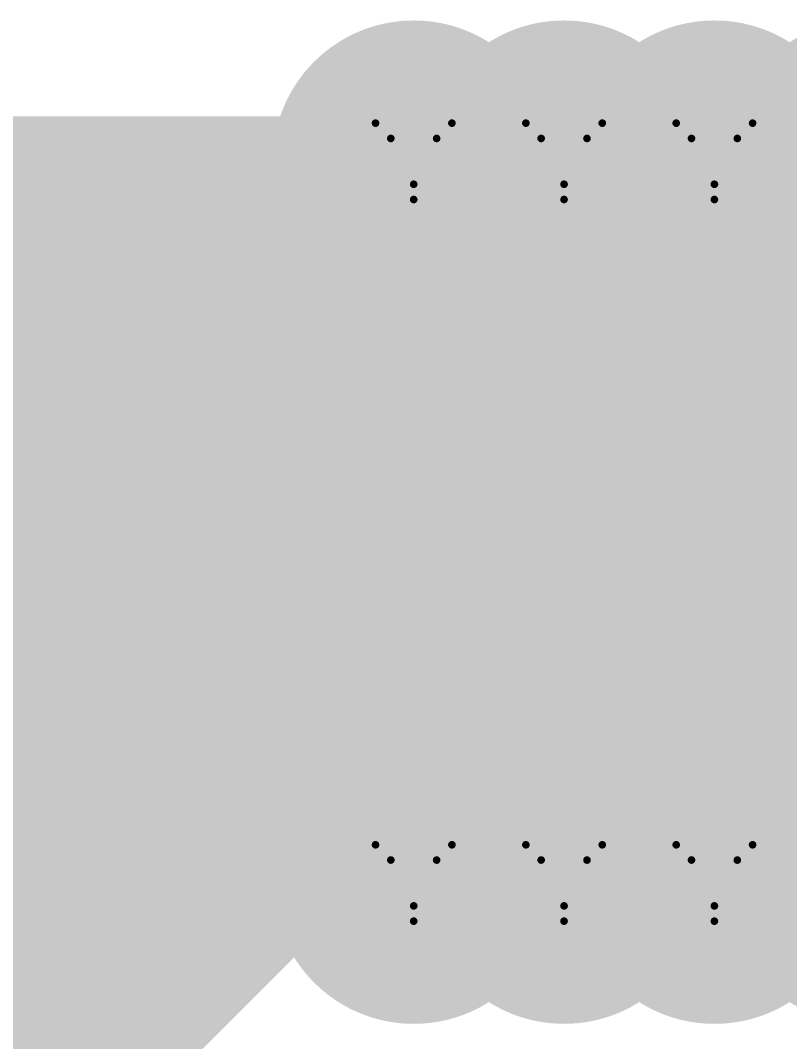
# Model space of a CAD drawing. Header units: inches. Extents: x -21 to 344, y -3 to 240.
# Drawn here: x 9.58 to 14.7, y 16.45 to 23.24 of the extents above; entities that cross this region are included whole.
import ezdxf

# ---------------------------------------------------------------- set-up
doc = ezdxf.new("R2010")
doc.units = ezdxf.units.IN
for name, color, linetype in [('Bottom Layer', 5, 'Continuous'), ('Drill Drawing', 1, 'Continuous'), ('Int1 -GND)', 76, 'Continuous'), ('Int2 -PWR)', 16, 'Continuous'), ('Top Component Center', 76, 'Continuous'), ('Top Designator', 56, 'Continuous'), ('Top Layer', 1, 'Continuous'), ('Via Holes', 16, 'Continuous')]:
    doc.layers.add(name, color=color, linetype=linetype)
doc.styles.add('Arial', font='', dxfattribs={"height": 0.2})
doc.styles.get('Arial').set_extended_font_data('Arial')

# ---------------------------------------------------------------- blocks, each defined once
blk = doc.blocks.new('ESP32_WROOM_32E_N4_10')
at = {"layer": 'Top Component Center'}
blk.add_lwpolyline([(1.455, 4.5, 0.3, 0.3, 0), (1.455, 0.5, 0.3, 0.3, 0)], format="xyseb", dxfattribs=at)
blk.add_lwpolyline([(1.38, 4.5, 0.15, 0.15, 1), (1.53, 4.5, 0.15, 0.15, 1)], format="xyseb", close=True, dxfattribs=at)
at = {"layer": 'Top Designator', "style": 'Arial'}
blk.add_text('U4', height=2, dxfattribs=at).set_placement((-2.09, 2.28))

msp = doc.modelspace()

# ---------------------------------------------------------------- hatches: boundary and pattern name
at = {"layer": 'Bottom Layer'}
h = msp.add_hatch(color=5, dxfattribs=at)
edge = h.paths.add_edge_path()
edge.add_arc((12.2, 22.3), 0.3, 0, 360)
h = msp.add_hatch(color=5, dxfattribs=at)
edge = h.paths.add_edge_path()
edge.add_arc((13.2, 22.3), 0.3, 0, 360)
h = msp.add_hatch(color=5, dxfattribs=at)
edge = h.paths.add_edge_path()
edge.add_arc((14.2, 22.3), 0.3, 0, 360)
h = msp.add_hatch(color=5, dxfattribs=at)
edge = h.paths.add_edge_path()
edge.add_arc((12.2, 17.5), 0.3, 0, 360)
h = msp.add_hatch(color=5, dxfattribs=at)
edge = h.paths.add_edge_path()
edge.add_arc((13.2, 17.5), 0.3, 0, 360)
h = msp.add_hatch(color=5, dxfattribs=at)
edge = h.paths.add_edge_path()
edge.add_arc((14.2, 17.5), 0.3, 0, 360)
at = {"layer": 'Int2 -PWR)'}
h = msp.add_hatch(color=7, dxfattribs=at)
edge = h.paths.add_edge_path()
edge.add_arc((12.2, 22.3), 0.937, 0, 360)
h = msp.add_hatch(color=7, dxfattribs=at)
edge = h.paths.add_edge_path()
edge.add_arc((13.2, 22.3), 0.937, 0, 360)
h = msp.add_hatch(color=7, dxfattribs=at)
edge = h.paths.add_edge_path()
edge.add_arc((14.2, 22.3), 0.937, 0, 360)
h = msp.add_hatch(color=7, dxfattribs=at)
edge = h.paths.add_edge_path()
edge.add_arc((15.2, 22.3), 0.937, 0, 360)
h = msp.add_hatch(color=7, dxfattribs=at)
edge = h.paths.add_edge_path()
edge.add_arc((12.2, 17.5), 0.937, 0, 360)
h = msp.add_hatch(color=7, dxfattribs=at)
edge = h.paths.add_edge_path()
edge.add_arc((13.2, 17.5), 0.937, 0, 360)
h = msp.add_hatch(color=7, dxfattribs=at)
edge = h.paths.add_edge_path()
edge.add_arc((14.2, 17.5), 0.937, 0, 360)
h = msp.add_hatch(color=7, dxfattribs=at)
edge = h.paths.add_edge_path()
edge.add_arc((15.2, 17.5), 0.937, 0, 360)
at = {"layer": 'Top Layer'}
msp.add_hatch(color=1, dxfattribs=at).paths.add_polyline_path([(6.9029, 3.6971), (7, 3.6), (7.7, 3.6), (7.8, 3.7), (7.8, 5.5), (8.2, 5.9), (10.2, 5.9), (10.4, 6.1), (10.4, 16), (11.6, 17.2), (19.5, 17.2), (20.1, 17.8), (20.1, 22.2), (19.7, 22.6), (8, 22.6), (6.8006, 21.4006)])
h = msp.add_hatch(color=1, dxfattribs=at)
edge = h.paths.add_edge_path()
edge.add_arc((12.2, 22.3), 0.3, 0, 360)
h = msp.add_hatch(color=1, dxfattribs=at)
edge = h.paths.add_edge_path()
edge.add_arc((13.2, 22.3), 0.3, 0, 360)
h = msp.add_hatch(color=1, dxfattribs=at)
edge = h.paths.add_edge_path()
edge.add_arc((14.2, 22.3), 0.3, 0, 360)
h = msp.add_hatch(color=1, dxfattribs=at)
edge = h.paths.add_edge_path()
edge.add_arc((12.2, 17.5), 0.3, 0, 360)
h = msp.add_hatch(color=1, dxfattribs=at)
edge = h.paths.add_edge_path()
edge.add_arc((13.2, 17.5), 0.3, 0, 360)
h = msp.add_hatch(color=1, dxfattribs=at)
edge = h.paths.add_edge_path()
edge.add_arc((14.2, 17.5), 0.3, 0, 360)
at = {"layer": 'Via Holes'}
h = msp.add_hatch(color=7, dxfattribs=at)
edge = h.paths.add_edge_path()
edge.add_arc((12.2, 22.3), 0.175, 0, 360)
h = msp.add_hatch(color=7, dxfattribs=at)
edge = h.paths.add_edge_path()
edge.add_arc((13.2, 22.3), 0.175, 0, 360)
h = msp.add_hatch(color=7, dxfattribs=at)
edge = h.paths.add_edge_path()
edge.add_arc((14.2, 22.3), 0.175, 0, 360)
h = msp.add_hatch(color=7, dxfattribs=at)
edge = h.paths.add_edge_path()
edge.add_arc((12.2, 17.5), 0.175, 0, 360)
h = msp.add_hatch(color=7, dxfattribs=at)
edge = h.paths.add_edge_path()
edge.add_arc((13.2, 17.5), 0.175, 0, 360)
h = msp.add_hatch(color=7, dxfattribs=at)
edge = h.paths.add_edge_path()
edge.add_arc((14.2, 17.5), 0.175, 0, 360)

# ---------------------------------------------------------------- linework, layer by layer
at = {"layer": 'Drill Drawing'}
for points in [[(11.946, 22.554, 0.0508, 0.0508, 0), (12.454, 22.554, 0.0508, 0.0508, 0)], [(11.946, 22.554, 0.0508, 0.0508, 0), (12.2, 22.046, 0.0508, 0.0508, 0)], [(12.2, 22.046, 0.0508, 0.0508, 0), (12.454, 22.554, 0.0508, 0.0508, 0)], [(12.946, 22.554, 0.0508, 0.0508, 0), (13.454, 22.554, 0.0508, 0.0508, 0)], [(12.946, 22.554, 0.0508, 0.0508, 0), (13.2, 22.046, 0.0508, 0.0508, 0)], [(13.2, 22.046, 0.0508, 0.0508, 0), (13.454, 22.554, 0.0508, 0.0508, 0)], [(13.946, 22.554, 0.0508, 0.0508, 0), (14.454, 22.554, 0.0508, 0.0508, 0)], [(13.946, 22.554, 0.0508, 0.0508, 0), (14.2, 22.046, 0.0508, 0.0508, 0)], [(14.2, 22.046, 0.0508, 0.0508, 0), (14.454, 22.554, 0.0508, 0.0508, 0)], [(12.0476, 22.4524, 0.0508, 0.0508, 0), (12.3524, 22.4524, 0.0508, 0.0508, 0)], [(12.0476, 22.4524, 0.0508, 0.0508, 0), (12.2, 22.1476, 0.0508, 0.0508, 0)], [(12.2, 22.1476, 0.0508, 0.0508, 0), (12.3524, 22.4524, 0.0508, 0.0508, 0)], [(13.0476, 22.4524, 0.0508, 0.0508, 0), (13.3524, 22.4524, 0.0508, 0.0508, 0)], [(13.0476, 22.4524, 0.0508, 0.0508, 0), (13.2, 22.1476, 0.0508, 0.0508, 0)], [(13.2, 22.1476, 0.0508, 0.0508, 0), (13.3524, 22.4524, 0.0508, 0.0508, 0)], [(14.0476, 22.4524, 0.0508, 0.0508, 0), (14.3524, 22.4524, 0.0508, 0.0508, 0)], [(14.0476, 22.4524, 0.0508, 0.0508, 0), (14.2, 22.1476, 0.0508, 0.0508, 0)], [(14.2, 22.1476, 0.0508, 0.0508, 0), (14.3524, 22.4524, 0.0508, 0.0508, 0)], [(11.946, 17.754, 0.0508, 0.0508, 0), (12.454, 17.754, 0.0508, 0.0508, 0)], [(11.946, 17.754, 0.0508, 0.0508, 0), (12.2, 17.246, 0.0508, 0.0508, 0)], [(12.2, 17.246, 0.0508, 0.0508, 0), (12.454, 17.754, 0.0508, 0.0508, 0)], [(12.946, 17.754, 0.0508, 0.0508, 0), (13.454, 17.754, 0.0508, 0.0508, 0)], [(12.946, 17.754, 0.0508, 0.0508, 0), (13.2, 17.246, 0.0508, 0.0508, 0)], [(13.2, 17.246, 0.0508, 0.0508, 0), (13.454, 17.754, 0.0508, 0.0508, 0)], [(13.946, 17.754, 0.0508, 0.0508, 0), (14.454, 17.754, 0.0508, 0.0508, 0)], [(13.946, 17.754, 0.0508, 0.0508, 0), (14.2, 17.246, 0.0508, 0.0508, 0)], [(14.2, 17.246, 0.0508, 0.0508, 0), (14.454, 17.754, 0.0508, 0.0508, 0)], [(12.0476, 17.6524, 0.0508, 0.0508, 0), (12.3524, 17.6524, 0.0508, 0.0508, 0)], [(12.0476, 17.6524, 0.0508, 0.0508, 0), (12.2, 17.3476, 0.0508, 0.0508, 0)], [(12.2, 17.3476, 0.0508, 0.0508, 0), (12.3524, 17.6524, 0.0508, 0.0508, 0)], [(13.0476, 17.6524, 0.0508, 0.0508, 0), (13.3524, 17.6524, 0.0508, 0.0508, 0)], [(13.0476, 17.6524, 0.0508, 0.0508, 0), (13.2, 17.3476, 0.0508, 0.0508, 0)], [(13.2, 17.3476, 0.0508, 0.0508, 0), (13.3524, 17.6524, 0.0508, 0.0508, 0)], [(14.0476, 17.6524, 0.0508, 0.0508, 0), (14.3524, 17.6524, 0.0508, 0.0508, 0)], [(14.0476, 17.6524, 0.0508, 0.0508, 0), (14.2, 17.3476, 0.0508, 0.0508, 0)], [(14.2, 17.3476, 0.0508, 0.0508, 0), (14.3524, 17.6524, 0.0508, 0.0508, 0)]]:
    msp.add_lwpolyline(points, format="xyseb", dxfattribs=at)
for points in [[(11.9333, 22.554, 0.0254, 0.0254, 1), (11.9587, 22.554, 0.0254, 0.0254, 1)], [(11.9333, 22.554, 0.0254, 0.0254, 1), (11.9587, 22.554, 0.0254, 0.0254, 1)], [(12.4413, 22.554, 0.0254, 0.0254, 1), (12.4667, 22.554, 0.0254, 0.0254, 1)], [(12.4413, 22.554, 0.0254, 0.0254, 1), (12.4667, 22.554, 0.0254, 0.0254, 1)], [(12.9333, 22.554, 0.0254, 0.0254, 1), (12.9587, 22.554, 0.0254, 0.0254, 1)], [(12.9333, 22.554, 0.0254, 0.0254, 1), (12.9587, 22.554, 0.0254, 0.0254, 1)], [(13.4413, 22.554, 0.0254, 0.0254, 1), (13.4667, 22.554, 0.0254, 0.0254, 1)], [(13.4413, 22.554, 0.0254, 0.0254, 1), (13.4667, 22.554, 0.0254, 0.0254, 1)], [(13.9333, 22.554, 0.0254, 0.0254, 1), (13.9587, 22.554, 0.0254, 0.0254, 1)], [(13.9333, 22.554, 0.0254, 0.0254, 1), (13.9587, 22.554, 0.0254, 0.0254, 1)], [(14.4413, 22.554, 0.0254, 0.0254, 1), (14.4667, 22.554, 0.0254, 0.0254, 1)], [(14.4413, 22.554, 0.0254, 0.0254, 1), (14.4667, 22.554, 0.0254, 0.0254, 1)], [(12.0349, 22.4524, 0.0254, 0.0254, 1), (12.0603, 22.4524, 0.0254, 0.0254, 1)], [(12.0349, 22.4524, 0.0254, 0.0254, 1), (12.0603, 22.4524, 0.0254, 0.0254, 1)], [(12.3397, 22.4524, 0.0254, 0.0254, 1), (12.3651, 22.4524, 0.0254, 0.0254, 1)], [(12.3397, 22.4524, 0.0254, 0.0254, 1), (12.3651, 22.4524, 0.0254, 0.0254, 1)], [(13.0349, 22.4524, 0.0254, 0.0254, 1), (13.0603, 22.4524, 0.0254, 0.0254, 1)], [(13.0349, 22.4524, 0.0254, 0.0254, 1), (13.0603, 22.4524, 0.0254, 0.0254, 1)], [(13.3397, 22.4524, 0.0254, 0.0254, 1), (13.3651, 22.4524, 0.0254, 0.0254, 1)], [(13.3397, 22.4524, 0.0254, 0.0254, 1), (13.3651, 22.4524, 0.0254, 0.0254, 1)], [(14.0349, 22.4524, 0.0254, 0.0254, 1), (14.0603, 22.4524, 0.0254, 0.0254, 1)], [(14.0349, 22.4524, 0.0254, 0.0254, 1), (14.0603, 22.4524, 0.0254, 0.0254, 1)], [(14.3397, 22.4524, 0.0254, 0.0254, 1), (14.3651, 22.4524, 0.0254, 0.0254, 1)], [(14.3397, 22.4524, 0.0254, 0.0254, 1), (14.3651, 22.4524, 0.0254, 0.0254, 1)], [(12.1873, 22.1476, 0.0254, 0.0254, 1), (12.2127, 22.1476, 0.0254, 0.0254, 1)], [(12.1873, 22.1476, 0.0254, 0.0254, 1), (12.2127, 22.1476, 0.0254, 0.0254, 1)], [(13.1873, 22.1476, 0.0254, 0.0254, 1), (13.2127, 22.1476, 0.0254, 0.0254, 1)], [(13.1873, 22.1476, 0.0254, 0.0254, 1), (13.2127, 22.1476, 0.0254, 0.0254, 1)], [(14.1873, 22.1476, 0.0254, 0.0254, 1), (14.2127, 22.1476, 0.0254, 0.0254, 1)], [(14.1873, 22.1476, 0.0254, 0.0254, 1), (14.2127, 22.1476, 0.0254, 0.0254, 1)], [(12.1873, 22.046, 0.0254, 0.0254, 1), (12.2127, 22.046, 0.0254, 0.0254, 1)], [(12.1873, 22.046, 0.0254, 0.0254, 1), (12.2127, 22.046, 0.0254, 0.0254, 1)], [(13.1873, 22.046, 0.0254, 0.0254, 1), (13.2127, 22.046, 0.0254, 0.0254, 1)], [(13.1873, 22.046, 0.0254, 0.0254, 1), (13.2127, 22.046, 0.0254, 0.0254, 1)], [(14.1873, 22.046, 0.0254, 0.0254, 1), (14.2127, 22.046, 0.0254, 0.0254, 1)], [(14.1873, 22.046, 0.0254, 0.0254, 1), (14.2127, 22.046, 0.0254, 0.0254, 1)], [(11.9333, 17.754, 0.0254, 0.0254, 1), (11.9587, 17.754, 0.0254, 0.0254, 1)], [(11.9333, 17.754, 0.0254, 0.0254, 1), (11.9587, 17.754, 0.0254, 0.0254, 1)], [(12.4413, 17.754, 0.0254, 0.0254, 1), (12.4667, 17.754, 0.0254, 0.0254, 1)], [(12.4413, 17.754, 0.0254, 0.0254, 1), (12.4667, 17.754, 0.0254, 0.0254, 1)], [(12.9333, 17.754, 0.0254, 0.0254, 1), (12.9587, 17.754, 0.0254, 0.0254, 1)], [(12.9333, 17.754, 0.0254, 0.0254, 1), (12.9587, 17.754, 0.0254, 0.0254, 1)], [(13.4413, 17.754, 0.0254, 0.0254, 1), (13.4667, 17.754, 0.0254, 0.0254, 1)], [(13.4413, 17.754, 0.0254, 0.0254, 1), (13.4667, 17.754, 0.0254, 0.0254, 1)], [(13.9333, 17.754, 0.0254, 0.0254, 1), (13.9587, 17.754, 0.0254, 0.0254, 1)], [(13.9333, 17.754, 0.0254, 0.0254, 1), (13.9587, 17.754, 0.0254, 0.0254, 1)], [(14.4413, 17.754, 0.0254, 0.0254, 1), (14.4667, 17.754, 0.0254, 0.0254, 1)], [(14.4413, 17.754, 0.0254, 0.0254, 1), (14.4667, 17.754, 0.0254, 0.0254, 1)], [(12.0349, 17.6524, 0.0254, 0.0254, 1), (12.0603, 17.6524, 0.0254, 0.0254, 1)], [(12.0349, 17.6524, 0.0254, 0.0254, 1), (12.0603, 17.6524, 0.0254, 0.0254, 1)], [(12.3397, 17.6524, 0.0254, 0.0254, 1), (12.3651, 17.6524, 0.0254, 0.0254, 1)], [(12.3397, 17.6524, 0.0254, 0.0254, 1), (12.3651, 17.6524, 0.0254, 0.0254, 1)], [(13.0349, 17.6524, 0.0254, 0.0254, 1), (13.0603, 17.6524, 0.0254, 0.0254, 1)], [(13.0349, 17.6524, 0.0254, 0.0254, 1), (13.0603, 17.6524, 0.0254, 0.0254, 1)], [(13.3397, 17.6524, 0.0254, 0.0254, 1), (13.3651, 17.6524, 0.0254, 0.0254, 1)], [(13.3397, 17.6524, 0.0254, 0.0254, 1), (13.3651, 17.6524, 0.0254, 0.0254, 1)], [(14.0349, 17.6524, 0.0254, 0.0254, 1), (14.0603, 17.6524, 0.0254, 0.0254, 1)], [(14.0349, 17.6524, 0.0254, 0.0254, 1), (14.0603, 17.6524, 0.0254, 0.0254, 1)], [(14.3397, 17.6524, 0.0254, 0.0254, 1), (14.3651, 17.6524, 0.0254, 0.0254, 1)], [(14.3397, 17.6524, 0.0254, 0.0254, 1), (14.3651, 17.6524, 0.0254, 0.0254, 1)], [(12.1873, 17.3476, 0.0254, 0.0254, 1), (12.2127, 17.3476, 0.0254, 0.0254, 1)], [(12.1873, 17.3476, 0.0254, 0.0254, 1), (12.2127, 17.3476, 0.0254, 0.0254, 1)], [(13.1873, 17.3476, 0.0254, 0.0254, 1), (13.2127, 17.3476, 0.0254, 0.0254, 1)], [(13.1873, 17.3476, 0.0254, 0.0254, 1), (13.2127, 17.3476, 0.0254, 0.0254, 1)], [(14.1873, 17.3476, 0.0254, 0.0254, 1), (14.2127, 17.3476, 0.0254, 0.0254, 1)], [(14.1873, 17.3476, 0.0254, 0.0254, 1), (14.2127, 17.3476, 0.0254, 0.0254, 1)], [(12.1873, 17.246, 0.0254, 0.0254, 1), (12.2127, 17.246, 0.0254, 0.0254, 1)], [(12.1873, 17.246, 0.0254, 0.0254, 1), (12.2127, 17.246, 0.0254, 0.0254, 1)], [(13.1873, 17.246, 0.0254, 0.0254, 1), (13.2127, 17.246, 0.0254, 0.0254, 1)], [(13.1873, 17.246, 0.0254, 0.0254, 1), (13.2127, 17.246, 0.0254, 0.0254, 1)], [(14.1873, 17.246, 0.0254, 0.0254, 1), (14.2127, 17.246, 0.0254, 0.0254, 1)], [(14.1873, 17.246, 0.0254, 0.0254, 1), (14.2127, 17.246, 0.0254, 0.0254, 1)]]:
    msp.add_lwpolyline(points, format="xyseb", close=True, dxfattribs=at)
at = {"layer": 'Int1 -GND)'}
for points in [[(11.9664, 22.9418, 0.254, 0.254, -0.176327), (12.4336, 22.9418, 0.254, 0.254, 0)], [(12.9664, 22.9418, 0.254, 0.254, -0.176327), (13.4336, 22.9418, 0.254, 0.254, 0)], [(13.9664, 22.9418, 0.254, 0.254, -0.176327), (14.4336, 22.9418, 0.254, 0.254, 0)], [(11.5582, 22.0664, 0.254, 0.254, -0.176327), (11.5582, 22.5336, 0.254, 0.254, 0)], [(12.5582, 22.0664, 0.254, 0.254, -0.176327), (12.5582, 22.5336, 0.254, 0.254, 0)], [(12.8418, 22.5336, 0.254, 0.254, -0.176327), (12.8418, 22.0664, 0.254, 0.254, 0)], [(13.5582, 22.0664, 0.254, 0.254, -0.176327), (13.5582, 22.5336, 0.254, 0.254, 0)], [(13.8418, 22.5336, 0.254, 0.254, -0.176327), (13.8418, 22.0664, 0.254, 0.254, 0)], [(14.5582, 22.0664, 0.254, 0.254, -0.176327), (14.5582, 22.5336, 0.254, 0.254, 0)], [(12.4336, 21.6582, 0.254, 0.254, -0.176327), (11.9664, 21.6582, 0.254, 0.254, 0)], [(13.4336, 21.6582, 0.254, 0.254, -0.176327), (12.9664, 21.6582, 0.254, 0.254, 0)], [(14.4336, 21.6582, 0.254, 0.254, -0.176327), (13.9664, 21.6582, 0.254, 0.254, 0)], [(11.9664, 18.1418, 0.254, 0.254, -0.176327), (12.4336, 18.1418, 0.254, 0.254, 0)], [(12.9664, 18.1418, 0.254, 0.254, -0.176327), (13.4336, 18.1418, 0.254, 0.254, 0)], [(13.9664, 18.1418, 0.254, 0.254, -0.176327), (14.4336, 18.1418, 0.254, 0.254, 0)], [(11.5582, 17.2664, 0.254, 0.254, -0.176327), (11.5582, 17.7336, 0.254, 0.254, 0)], [(12.5582, 17.2664, 0.254, 0.254, -0.176327), (12.5582, 17.7336, 0.254, 0.254, 0)], [(12.8418, 17.7336, 0.254, 0.254, -0.176327), (12.8418, 17.2664, 0.254, 0.254, 0)], [(13.5582, 17.2664, 0.254, 0.254, -0.176327), (13.5582, 17.7336, 0.254, 0.254, 0)], [(13.8418, 17.7336, 0.254, 0.254, -0.176327), (13.8418, 17.2664, 0.254, 0.254, 0)], [(14.5582, 17.2664, 0.254, 0.254, -0.176327), (14.5582, 17.7336, 0.254, 0.254, 0)], [(12.4336, 16.8582, 0.254, 0.254, -0.176327), (11.9664, 16.8582, 0.254, 0.254, 0)], [(13.4336, 16.8582, 0.254, 0.254, -0.176327), (12.9664, 16.8582, 0.254, 0.254, 0)], [(14.4336, 16.8582, 0.254, 0.254, -0.176327), (13.9664, 16.8582, 0.254, 0.254, 0)]]:
    msp.add_lwpolyline(points, format="xyseb", dxfattribs=at)
for points in [[(11.9029, 22.9418, 0.127, 0.127, 1), (12.0299, 22.9418, 0.127, 0.127, 1)], [(12.3701, 22.9418, 0.127, 0.127, 1), (12.4971, 22.9418, 0.127, 0.127, 1)], [(12.9029, 22.9418, 0.127, 0.127, 1), (13.0299, 22.9418, 0.127, 0.127, 1)], [(13.3701, 22.9418, 0.127, 0.127, 1), (13.4971, 22.9418, 0.127, 0.127, 1)], [(13.9029, 22.9418, 0.127, 0.127, 1), (14.0299, 22.9418, 0.127, 0.127, 1)], [(14.3701, 22.9418, 0.127, 0.127, 1), (14.4971, 22.9418, 0.127, 0.127, 1)], [(11.4947, 22.5336, 0.127, 0.127, 1), (11.6217, 22.5336, 0.127, 0.127, 1)], [(12.4947, 22.5336, 0.127, 0.127, 1), (12.6217, 22.5336, 0.127, 0.127, 1)], [(12.7783, 22.5336, 0.127, 0.127, 1), (12.9053, 22.5336, 0.127, 0.127, 1)], [(13.4947, 22.5336, 0.127, 0.127, 1), (13.6217, 22.5336, 0.127, 0.127, 1)], [(13.7783, 22.5336, 0.127, 0.127, 1), (13.9053, 22.5336, 0.127, 0.127, 1)], [(14.4947, 22.5336, 0.127, 0.127, 1), (14.6217, 22.5336, 0.127, 0.127, 1)], [(11.4947, 22.0664, 0.127, 0.127, 1), (11.6217, 22.0664, 0.127, 0.127, 1)], [(12.4947, 22.0664, 0.127, 0.127, 1), (12.6217, 22.0664, 0.127, 0.127, 1)], [(12.7783, 22.0664, 0.127, 0.127, 1), (12.9053, 22.0664, 0.127, 0.127, 1)], [(13.4947, 22.0664, 0.127, 0.127, 1), (13.6217, 22.0664, 0.127, 0.127, 1)], [(13.7783, 22.0664, 0.127, 0.127, 1), (13.9053, 22.0664, 0.127, 0.127, 1)], [(14.4947, 22.0664, 0.127, 0.127, 1), (14.6217, 22.0664, 0.127, 0.127, 1)], [(11.9029, 21.6582, 0.127, 0.127, 1), (12.0299, 21.6582, 0.127, 0.127, 1)], [(12.3701, 21.6582, 0.127, 0.127, 1), (12.4971, 21.6582, 0.127, 0.127, 1)], [(12.9029, 21.6582, 0.127, 0.127, 1), (13.0299, 21.6582, 0.127, 0.127, 1)], [(13.3701, 21.6582, 0.127, 0.127, 1), (13.4971, 21.6582, 0.127, 0.127, 1)], [(13.9029, 21.6582, 0.127, 0.127, 1), (14.0299, 21.6582, 0.127, 0.127, 1)], [(14.3701, 21.6582, 0.127, 0.127, 1), (14.4971, 21.6582, 0.127, 0.127, 1)], [(11.9029, 18.1418, 0.127, 0.127, 1), (12.0299, 18.1418, 0.127, 0.127, 1)], [(12.3701, 18.1418, 0.127, 0.127, 1), (12.4971, 18.1418, 0.127, 0.127, 1)], [(12.9029, 18.1418, 0.127, 0.127, 1), (13.0299, 18.1418, 0.127, 0.127, 1)], [(13.3701, 18.1418, 0.127, 0.127, 1), (13.4971, 18.1418, 0.127, 0.127, 1)], [(13.9029, 18.1418, 0.127, 0.127, 1), (14.0299, 18.1418, 0.127, 0.127, 1)], [(14.3701, 18.1418, 0.127, 0.127, 1), (14.4971, 18.1418, 0.127, 0.127, 1)], [(11.4947, 17.7336, 0.127, 0.127, 1), (11.6217, 17.7336, 0.127, 0.127, 1)], [(12.4947, 17.7336, 0.127, 0.127, 1), (12.6217, 17.7336, 0.127, 0.127, 1)], [(12.7783, 17.7336, 0.127, 0.127, 1), (12.9053, 17.7336, 0.127, 0.127, 1)], [(13.4947, 17.7336, 0.127, 0.127, 1), (13.6217, 17.7336, 0.127, 0.127, 1)], [(13.7783, 17.7336, 0.127, 0.127, 1), (13.9053, 17.7336, 0.127, 0.127, 1)], [(14.4947, 17.7336, 0.127, 0.127, 1), (14.6217, 17.7336, 0.127, 0.127, 1)], [(11.4947, 17.2664, 0.127, 0.127, 1), (11.6217, 17.2664, 0.127, 0.127, 1)], [(12.4947, 17.2664, 0.127, 0.127, 1), (12.6217, 17.2664, 0.127, 0.127, 1)], [(12.7783, 17.2664, 0.127, 0.127, 1), (12.9053, 17.2664, 0.127, 0.127, 1)], [(13.4947, 17.2664, 0.127, 0.127, 1), (13.6217, 17.2664, 0.127, 0.127, 1)], [(13.7783, 17.2664, 0.127, 0.127, 1), (13.9053, 17.2664, 0.127, 0.127, 1)], [(14.4947, 17.2664, 0.127, 0.127, 1), (14.6217, 17.2664, 0.127, 0.127, 1)], [(11.9029, 16.8582, 0.127, 0.127, 1), (12.0299, 16.8582, 0.127, 0.127, 1)], [(12.3701, 16.8582, 0.127, 0.127, 1), (12.4971, 16.8582, 0.127, 0.127, 1)], [(12.9029, 16.8582, 0.127, 0.127, 1), (13.0299, 16.8582, 0.127, 0.127, 1)], [(13.3701, 16.8582, 0.127, 0.127, 1), (13.4971, 16.8582, 0.127, 0.127, 1)], [(13.9029, 16.8582, 0.127, 0.127, 1), (14.0299, 16.8582, 0.127, 0.127, 1)], [(14.3701, 16.8582, 0.127, 0.127, 1), (14.4971, 16.8582, 0.127, 0.127, 1)]]:
    msp.add_lwpolyline(points, format="xyseb", close=True, dxfattribs=at)

# ---------------------------------------------------------------- block references
at = {"rotation": 90}
msp.add_blockref('ESP32_WROOM_32E_N4_10', (17.6, 19.9), dxfattribs=at)

doc.saveas('drawing.dxf')
